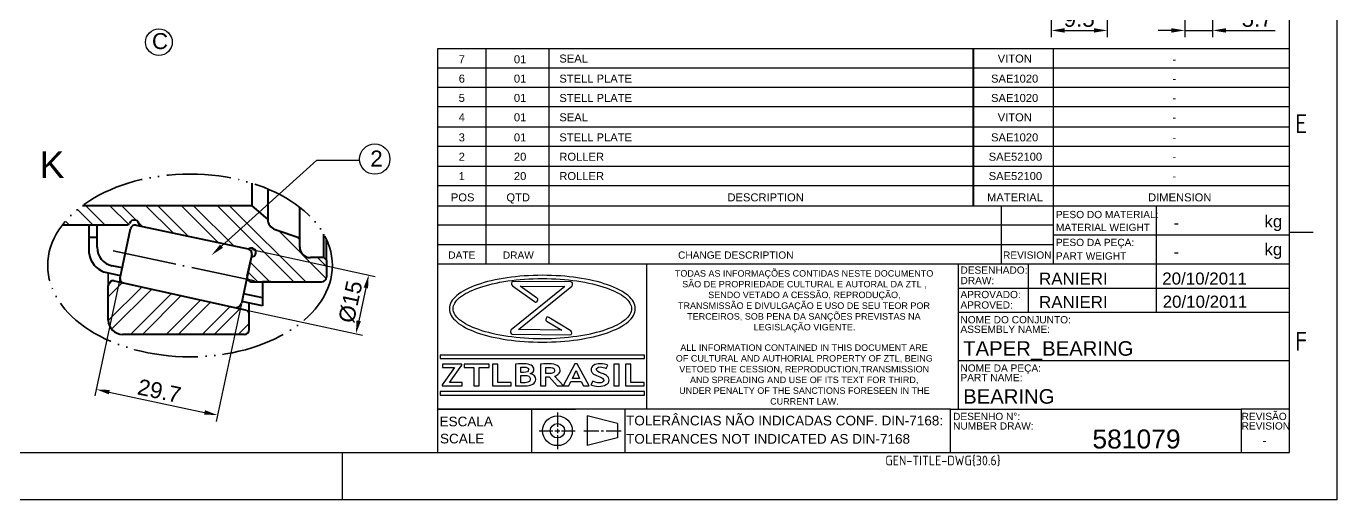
# Model space of a CAD drawing. Header units: millimetres. Extents: x 2961 to 3334, y 1131 to 1394.
# Drawn here: x 3088.7 to 3334.4, y 1130.7 to 1219.6 of the extents above; entities that cross this region are included whole.
import ezdxf
from ezdxf import colors
from ezdxf.entities.mleader import LeaderData, LeaderLine
from ezdxf.enums import TextEntityAlignment as Align
from ezdxf.math import Vec2, Vec3

# ---------------------------------------------------------------- set-up
doc = ezdxf.new("R2010")
doc.units = ezdxf.units.MM
doc.linetypes.add('ACAD_ISO04W100', pattern=[30, 24, -3, 0, -3])
doc.linetypes.add('ACAD_ISO05W100', pattern=[33, 24, -3, 0, -3, 0, -3])
for name, color, linetype, lineweight in [('AM_0', 7, 'Continuous', 40), ('AM_4', 1, 'ACAD_ISO04W100', 25), ('AM_5', 3, 'Continuous', 25), ('AM_BOR', 2, 'ACAD_ISO05W100', 35)]:
    doc.layers.add(name, color=color, linetype=linetype, lineweight=lineweight)
doc.styles.add('ACISOTS', font='isocp.shx', dxfattribs={"height": 1})
doc.styles.get("Standard").update_dxf_attribs({"font": 'arial.ttf'})
doc.dimstyles.new('ISO-25', dxfattribs={"dimtxt": 3, "dimasz": 2.5, "dimexe": 1.25, "dimexo": 0.625, "dimtad": 1, "dimtxsty": 'Standard', "dimcen": 2.5, "dimadec": 0, "dimazin": 0, "dimtfac": 1, "dimtmove": 0, "dimatfit": 3, "dimfxl": 1, "dimarcsym": 0})

# ---------------------------------------------------------------- blocks, each defined once
blk = doc.blocks.new('A3 ZTL')
for p, q in [((401.17, 9.78), (401.17, 280.82)), ((19.57, 9.78), (401.17, 9.78))]:
    blk.add_line(p, q)
at = {"layer": 'AM_BOR', "color": 135, "linetype": 'Continuous', "lineweight": 25}
for p, q in [((410.96, 290.61), (410.96, 0)), ((410.96, 0), (0, 0))]:
    blk.add_line(p, q, dxfattribs=at)
at = {"layer": 'AM_BOR', "color": 135, "lineweight": 25}
for p, q in [((406.07, 55.28), (401.17, 55.28)), ((205.48, 9.78), (205.48, 0))]:
    blk.add_line(p, q, dxfattribs=at)
at = {"layer": 'AM_BOR', "color": 135, "lineweight": 25, "style": 'ACISOTS'}
for s, p in [('E', (403.62, 77.79)), ('F', (403.62, 32.78))]:
    blk.add_text(s, height=3.91, dxfattribs=at).set_placement(p, align=Align.MIDDLE)
blk = doc.blocks.new('*D118')
at = {"layer": 'AM_5', "color": 0, "lineweight": -2}
for p, q in [((3106.25, 1172.19), (3101.59, 1150.24)), ((3129.01, 1167.36), (3124.34, 1145.41)), ((3104.29, 1150.94), (3122.16, 1147.15))]:
    blk.add_line(p, q, dxfattribs=at)
at = {"layer": 'AM_5', "color": 0}
for points in [[(3104.38, 1151.35), (3104.21, 1150.54), (3101.85, 1151.46)], [(3122.24, 1147.56), (3122.07, 1146.74), (3124.6, 1146.63)]]:
    blk.add_solid(points, dxfattribs=at)
at = {"layer": 'Defpoints', "color": 0}
for p in [(3106.38, 1172.8), (3129.14, 1167.97), (3124.6, 1146.63)]:
    blk.add_point(p, dxfattribs=at)
at = {"layer": 'AM_5', "color": 0, "insert": (3113.67, 1151.16), "char_height": 3, "attachment_point": 5, "rotation": 348}
blk.add_mtext('29.7', dxfattribs=at)
blk = doc.blocks.new('*D119')
at = {"layer": 'AM_5', "color": 0, "lineweight": -2}
for p, q in [((3131.01, 1177.72), (3154.15, 1172.68)), ((3152.4, 1170.51), (3151.06, 1164.34)), ((3128.6, 1166.67), (3151.75, 1161.63))]:
    blk.add_line(p, q, dxfattribs=at)
at = {"layer": 'AM_5', "color": 0}
for points in [[(3151.99, 1170.59), (3152.81, 1170.42), (3152.93, 1172.95)], [(3150.65, 1164.43), (3151.47, 1164.25), (3150.53, 1161.9)]]:
    blk.add_solid(points, dxfattribs=at)
at = {"layer": 'Defpoints', "color": 0}
for p in [(3130.4, 1177.85), (3127.99, 1166.8), (3150.53, 1161.9)]:
    blk.add_point(p, dxfattribs=at)
at = {"layer": 'AM_5', "color": 0, "insert": (3149.54, 1167.9), "char_height": 3, "attachment_point": 5, "rotation": 77.7195}
blk.add_mtext('%%C15', dxfattribs=at)
blk = doc.blocks.new('*D131')
at = {"layer": 'AM_5', "color": 0, "lineweight": -2}
for p, q in [((3280.9, 1239.22), (3280.9, 1217.59)), ((3291.41, 1238.15), (3291.41, 1217.59)), ((3283.4, 1218.84), (3288.91, 1218.84))]:
    blk.add_line(p, q, dxfattribs=at)
at = {"layer": 'AM_5', "color": 0}
for points in [[(3283.4, 1219.26), (3283.4, 1218.43), (3280.9, 1218.84)], [(3288.91, 1219.26), (3288.91, 1218.43), (3291.41, 1218.84)]]:
    blk.add_solid(points, dxfattribs=at)
at = {"layer": 'Defpoints', "color": 0}
for p in [(3280.9, 1239.85), (3291.41, 1238.77), (3291.41, 1218.84)]:
    blk.add_point(p, dxfattribs=at)
at = {"layer": 'AM_5', "color": 0, "insert": (3286.15, 1221), "char_height": 3, "attachment_point": 5}
blk.add_mtext('9.5', dxfattribs=at)
blk = doc.blocks.new('*D132')
at = {"layer": 'AM_5', "color": 0, "lineweight": -2}
for p, q in [((3305.95, 1242.48), (3305.95, 1217.59)), ((3311.16, 1231.15), (3311.16, 1217.59)), ((3303.45, 1218.84), (3300.95, 1218.84)), ((3305.95, 1218.84), (3311.16, 1218.84)), ((3313.66, 1218.84), (3322.87, 1218.84))]:
    blk.add_line(p, q, dxfattribs=at)
at = {"layer": 'AM_5', "color": 0}
for points in [[(3303.45, 1219.26), (3303.45, 1218.43), (3305.95, 1218.84)], [(3313.66, 1219.26), (3313.66, 1218.43), (3311.16, 1218.84)]]:
    blk.add_solid(points, dxfattribs=at)
at = {"layer": 'Defpoints', "color": 0}
for p in [(3305.95, 1243.11), (3311.16, 1231.78), (3311.16, 1218.84)]:
    blk.add_point(p, dxfattribs=at)
at = {"layer": 'AM_5', "color": 0, "insert": (3319.51, 1221), "char_height": 3, "attachment_point": 5}
blk.add_mtext('5.7', dxfattribs=at)

msp = doc.modelspace()

# ---------------------------------------------------------------- hatches: boundary and pattern name
at = {"layer": 'AM_5'}
h = msp.add_hatch(dxfattribs=at)
h.set_pattern_fill('ANSI32', color=256, scale=0.5, angle=90, style=0)
edge = h.paths.add_edge_path()
edge.add_arc((3040.186, 1183.544), 0.918, 15.58173, 191.09385, ccw=False)
edge.add_arc((3041.678, 1184.447), 0.895, 227.19205, 270)
edge.add_line((3041.678, 1183.552), (3053.678, 1183.552))
edge.add_ellipse((3029.72, 1175.997), major_axis=(26.688, 0), ratio=0.6427074, start_angle=26.13591, end_angle=40.47811)
edge.add_line((3050.02, 1187.131), (3012.155, 1187.131))
edge.add_arc((3012.155, 1185.131), 2, 90, 180)
edge.add_line((3010.155, 1185.131), (3010.155, 1173.71))
edge.add_arc((3011.049, 1173.71), 0.895, 180, 270)
edge.add_line((3011.049, 1172.815), (3018.131, 1172.815))
edge.add_arc((3018.131, 1173.71), 0.895, 270, 372)
edge.add_line((3019.006, 1173.896), (3018.351, 1176.98))
edge.add_arc((3017.476, 1176.794), 0.895, 12, 60.3402)
edge.add_arc((3018.196, 1178.358), 0.834, 60.68284, 250.56552, ccw=False)
edge.add_arc((3018.897, 1179.93), 0.895, 250.90815, 270.5207)
edge.add_line((3018.905, 1179.035), (3039.285, 1183.367))
edge = h.paths.add_edge_path()
edge.add_line((3133.996, 1183.379), (3130.996, 1185.937))
edge.add_line((3130.996, 1185.937), (3099.238, 1185.937))
edge.add_ellipse((3119.427, 1174.72), major_axis=(26.688, 0), ratio=0.6427074, start_angle=139.15731, end_angle=153.55561)
edge.add_line((3095.532, 1182.358), (3107.473, 1182.358))
edge.add_arc((3107.473, 1183.253), 0.895, 270, 312.80795)
edge.add_arc((3108.965, 1182.35), 0.918, -11.09385, 164.41827, ccw=False)
edge.add_line((3109.866, 1182.173), (3130.246, 1177.841))
edge.add_arc((3130.254, 1178.736), 0.895, 269.4793, 289.09185)
edge.add_arc((3130.955, 1177.164), 0.834, -70.56552, 119.31716, ccw=False)
edge.add_arc((3131.675, 1175.6), 0.895, 119.6598, 168)
edge.add_line((3130.8, 1175.786), (3130.144, 1172.702))
edge.add_arc((3131.02, 1172.516), 0.895, 168, 270)
edge.add_line((3131.02, 1171.621), (3144.101, 1171.621))
edge.add_arc((3144.101, 1172.516), 0.895, 270, 360)
edge.add_line((3144.996, 1172.516), (3144.996, 1175.687))
edge.add_line((3144.996, 1175.687), (3144.496, 1176.187))
edge.add_line((3144.496, 1176.187), (3141.996, 1176.187))
edge.add_arc((3141.996, 1178.187), 2, 180, 270, ccw=False)
edge.add_line((3139.996, 1178.187), (3139.996, 1179.937))
edge.add_line((3139.996, 1179.937), (3135.364, 1181.481))
edge.add_arc((3135.996, 1183.379), 2, 180, 251.56505, ccw=False)
h = msp.add_hatch(dxfattribs=at)
h.set_pattern_fill('ANSI32', color=256, scale=0.5, style=0)
h.paths.add_polyline_path([(3105.189, 1171.829, 0.4792589), (3104.101, 1170.955), (3104.101, 1164.463, 0.4142136), (3106.786, 1161.779), (3129.601, 1161.779, 0.4142136), (3130.496, 1162.674), (3130.496, 1165.534, 0.3520284), (3129.794, 1166.408)])
h.paths.add_polyline_path([(3045.049, 1172.149, 0.4792589), (3043.962, 1173.023), (3042.273, 1172.651, -0.0345365), (3042.162, 1172.627), (3019.357, 1167.602, 0.3520284), (3018.655, 1166.728), (3018.655, 1163.868, 0.4142136), (3019.549, 1162.973), (3042.365, 1162.973, 0.4142136), (3045.049, 1165.658)])

# ---------------------------------------------------------------- linework, layer by layer
at = {"color": 0}
for p, q in [((3165.845, 1215.36), (3165.845, 1139.611)), ((3174.92, 1215.36), (3174.92, 1175.003)), ((3186.717, 1215.36), (3186.717, 1175.003)), ((3281.322, 1175.003), (3281.322, 1215.36)), ((3165.845, 1185.893), (3325.565, 1185.893)), ((3271.505, 1185.893), (3271.505, 1175.003)), ((3300.608, 1185.893), (3300.608, 1180.448)), ((3325.565, 1139.611), (3325.565, 1185.893)), ((3281.322, 1182.263), (3165.845, 1182.263)), ((3281.322, 1180.448), (3325.565, 1180.448)), ((3300.608, 1180.448), (3300.608, 1175.003)), ((3165.845, 1178.633), (3281.322, 1178.633)), ((3165.845, 1175.003), (3262.04, 1175.003)), ((3205.001, 1175.003), (3205.001, 1147.778)), ((3262.04, 1175.003), (3325.565, 1175.003)), ((3263.425, 1175.003), (3263.425, 1157.761)), ((3276.582, 1175.003), (3276.582, 1165.928)), ((3300.608, 1175.003), (3300.608, 1165.928)), ((3263.425, 1170.466), (3325.565, 1170.466)), ((3263.425, 1165.928), (3325.565, 1165.928)), ((3263.425, 1157.761), (3263.425, 1147.778)), ((3263.425, 1156.853), (3325.565, 1156.853)), ((3165.845, 1147.778), (3191.696, 1147.778)), ((3262.04, 1147.778), (3165.845, 1147.778)), ((3206.103, 1147.778), (3165.845, 1147.778)), ((3183.481, 1147.778), (3183.481, 1139.611)), ((3200.957, 1147.778), (3200.957, 1139.611)), ((3262.04, 1139.611), (3262.04, 1147.778)), ((3262.04, 1147.778), (3316.49, 1147.778)), ((3325.565, 1147.778), (3316.49, 1147.778)), ((3316.49, 1147.778), (3316.49, 1139.611)), ((3188.317, 1147.123), (3188.317, 1144.43)), ((3199.599, 1145.041), (3193.89, 1146.488)), ((3193.89, 1146.488), (3193.89, 1140.901)), ((3184.904, 1143.694), (3187.467, 1143.694)), ((3187.855, 1143.694), (3188.757, 1143.694)), ((3188.317, 1144.056), (3188.317, 1143.251)), ((3188.317, 1142.891), (3188.317, 1140.265)), ((3189.104, 1143.694), (3191.65, 1143.694)), ((3193.267, 1143.694), (3196.074, 1143.694)), ((3196.507, 1143.694), (3196.958, 1143.694)), ((3197.481, 1143.694), (3200.261, 1143.694)), ((3199.599, 1145.041), (3199.599, 1142.348)), ((3199.599, 1142.348), (3193.89, 1140.901)), ((3165.845, 1139.611), (3325.565, 1139.611))]:
    msp.add_line(p, q, dxfattribs=at)
for p, q in [((3325.565, 1215.36), (3165.845, 1215.36)), ((3325.565, 1211.73), (3165.845, 1211.73)), ((3325.565, 1208.1), (3165.845, 1208.1)), ((3325.565, 1204.47), (3165.845, 1204.47)), ((3325.565, 1200.698), (3165.845, 1200.698)), ((3325.565, 1197.068), (3165.845, 1197.068)), ((3325.565, 1193.295), (3165.845, 1193.295)), ((3325.565, 1189.665), (3165.845, 1189.665))]:
    msp.add_line(p, q)
for radius in [2.794, 1.346]:
    msp.add_circle((3188.317, 1143.694), radius, dxfattribs=at)
for points, knots in [([(3185.49, 1172.873), (3187.817, 1172.873), (3190.041, 1172.71), (3192.072, 1172.415), (3192.072, 1172.415), (3194.183, 1172.109), (3196.087, 1171.659), (3197.684, 1171.102), (3197.684, 1171.102), (3199.323, 1170.53), (3200.646, 1169.84), (3201.55, 1169.067), (3201.55, 1169.067), (3202.431, 1168.314), (3202.917, 1167.482), (3202.917, 1166.602), (3202.917, 1166.602), (3202.917, 1165.723), (3202.431, 1164.89), (3201.55, 1164.138), (3201.55, 1164.138), (3200.646, 1163.365), (3199.323, 1162.675), (3197.684, 1162.102), (3197.684, 1162.102), (3196.087, 1161.545), (3194.183, 1161.095), (3192.072, 1160.789), (3192.072, 1160.789), (3190.041, 1160.494), (3187.817, 1160.331), (3185.49, 1160.331), (3185.49, 1160.331), (3183.164, 1160.331), (3180.94, 1160.494), (3178.909, 1160.789), (3178.909, 1160.789), (3176.798, 1161.095), (3174.894, 1161.545), (3173.297, 1162.102), (3173.297, 1162.102), (3171.658, 1162.675), (3170.335, 1163.365), (3169.431, 1164.138), (3169.431, 1164.138), (3168.55, 1164.89), (3168.064, 1165.723), (3168.064, 1166.602), (3168.064, 1166.602), (3168.064, 1167.482), (3168.55, 1168.314), (3169.431, 1169.067), (3169.431, 1169.067), (3170.335, 1169.84), (3171.658, 1170.53), (3173.297, 1171.102), (3173.297, 1171.102), (3174.894, 1171.659), (3176.798, 1172.109), (3178.909, 1172.415), (3178.909, 1172.415), (3180.94, 1172.71), (3183.164, 1172.873), (3185.49, 1172.873)], [0, 0, 0, 0, 0.0588235, 0.0588235, 0.0588235, 0.0588235, 0.1176471, 0.1176471, 0.1176471, 0.1176471, 0.1764706, 0.1764706, 0.1764706, 0.1764706, 0.2352941, 0.2352941, 0.2352941, 0.2352941, 0.2941176, 0.2941176, 0.2941176, 0.2941176, 0.3529412, 0.3529412, 0.3529412, 0.3529412, 0.4117647, 0.4117647, 0.4117647, 0.4117647, 0.4705882, 0.4705882, 0.4705882, 0.4705882, 0.5294118, 0.5294118, 0.5294118, 0.5294118, 0.5882353, 0.5882353, 0.5882353, 0.5882353, 0.6470588, 0.6470588, 0.6470588, 0.6470588, 0.7058824, 0.7058824, 0.7058824, 0.7058824, 0.7647059, 0.7647059, 0.7647059, 0.7647059, 0.8235294, 0.8235294, 0.8235294, 0.8235294, 0.8823529, 0.8823529, 0.8823529, 0.8823529, 1, 1, 1, 1]), ([(3185.49, 1172.255), (3183.205, 1172.255), (3181.024, 1172.096), (3179.034, 1171.808), (3179.034, 1171.808), (3176.968, 1171.508), (3175.108, 1171.07), (3173.551, 1170.527), (3173.551, 1170.527), (3172.037, 1169.998), (3170.817, 1169.374), (3169.986, 1168.688), (3169.986, 1168.688), (3169.197, 1168.037), (3168.761, 1167.332), (3168.761, 1166.602), (3168.761, 1166.602), (3168.761, 1165.872), (3169.197, 1165.167), (3169.986, 1164.516), (3169.986, 1164.516), (3170.817, 1163.83), (3172.037, 1163.206), (3173.551, 1162.678), (3173.551, 1162.678), (3175.108, 1162.134), (3176.968, 1161.696), (3179.034, 1161.397), (3179.034, 1161.397), (3181.023, 1161.109), (3183.204, 1160.95), (3185.49, 1160.95), (3185.49, 1160.95), (3187.777, 1160.95), (3189.958, 1161.109), (3191.947, 1161.397), (3191.947, 1161.397), (3194.013, 1161.696), (3195.873, 1162.134), (3197.43, 1162.678), (3197.43, 1162.678), (3198.944, 1163.206), (3200.164, 1163.83), (3200.995, 1164.516), (3200.995, 1164.516), (3201.784, 1165.167), (3202.22, 1165.872), (3202.22, 1166.602), (3202.22, 1166.602), (3202.22, 1167.332), (3201.784, 1168.037), (3200.995, 1168.688), (3200.995, 1168.688), (3200.164, 1169.374), (3198.944, 1169.998), (3197.43, 1170.527), (3197.43, 1170.527), (3195.873, 1171.07), (3194.013, 1171.508), (3191.947, 1171.808), (3191.947, 1171.808), (3189.957, 1172.096), (3187.776, 1172.255), (3185.49, 1172.255)], [0, 0, 0, 0, 0.0588235, 0.0588235, 0.0588235, 0.0588235, 0.1176471, 0.1176471, 0.1176471, 0.1176471, 0.1764706, 0.1764706, 0.1764706, 0.1764706, 0.2352941, 0.2352941, 0.2352941, 0.2352941, 0.2941176, 0.2941176, 0.2941176, 0.2941176, 0.3529412, 0.3529412, 0.3529412, 0.3529412, 0.4117647, 0.4117647, 0.4117647, 0.4117647, 0.4705882, 0.4705882, 0.4705882, 0.4705882, 0.5294118, 0.5294118, 0.5294118, 0.5294118, 0.5882353, 0.5882353, 0.5882353, 0.5882353, 0.6470588, 0.6470588, 0.6470588, 0.6470588, 0.7058824, 0.7058824, 0.7058824, 0.7058824, 0.7647059, 0.7647059, 0.7647059, 0.7647059, 0.8235294, 0.8235294, 0.8235294, 0.8235294, 0.8823529, 0.8823529, 0.8823529, 0.8823529, 1, 1, 1, 1]), ([(3184.041, 1167.938), (3184.041, 1167.938), (3179.866, 1170.929), (3179.866, 1170.929), (3179.866, 1170.929), (3179.555, 1171.152), (3179.681, 1171.717), (3180.048, 1171.714), (3180.048, 1171.714), (3180.048, 1171.714), (3190.83, 1171.628), (3190.83, 1171.628), (3190.83, 1171.628), (3191.184, 1171.625), (3191.316, 1171.091), (3191.027, 1170.856), (3191.027, 1170.856), (3191.027, 1170.856), (3180.988, 1162.677), (3180.988, 1162.677), (3180.988, 1162.677), (3180.988, 1162.677), (3189.124, 1162.547), (3189.124, 1162.547), (3189.124, 1162.547), (3189.124, 1162.547), (3186.388, 1164.195), (3186.388, 1164.195), (3186.388, 1164.195), (3186.208, 1164.304), (3186.028, 1164.412), (3186.185, 1164.788), (3186.185, 1164.788), (3186.342, 1165.164), (3186.522, 1165.056), (3186.702, 1164.947), (3186.702, 1164.947), (3186.702, 1164.947), (3190.804, 1162.476), (3190.804, 1162.476), (3190.804, 1162.476), (3191.14, 1162.274), (3191.021, 1161.671), (3190.643, 1161.677), (3190.643, 1161.677), (3190.643, 1161.677), (3179.861, 1161.851), (3179.861, 1161.851), (3179.861, 1161.851), (3179.507, 1161.857), (3179.378, 1162.388), (3179.667, 1162.623), (3179.667, 1162.623), (3179.667, 1162.623), (3189.694, 1170.792), (3189.694, 1170.792), (3189.694, 1170.792), (3189.694, 1170.792), (3181.337, 1170.86), (3181.337, 1170.86), (3181.337, 1170.86), (3181.337, 1170.86), (3184.402, 1168.663), (3184.402, 1168.663), (3184.402, 1168.663), (3184.572, 1168.541), (3184.743, 1168.418), (3184.563, 1168.056), (3184.563, 1168.056), (3184.383, 1167.693), (3184.212, 1167.815), (3184.041, 1167.938)], [0, 0, 0, 0, 0.0526316, 0.0526316, 0.0526316, 0.0526316, 0.1052632, 0.1052632, 0.1052632, 0.1052632, 0.1578947, 0.1578947, 0.1578947, 0.1578947, 0.2105263, 0.2105263, 0.2105263, 0.2105263, 0.2631579, 0.2631579, 0.2631579, 0.2631579, 0.3157895, 0.3157895, 0.3157895, 0.3157895, 0.3684211, 0.3684211, 0.3684211, 0.3684211, 0.4210526, 0.4210526, 0.4210526, 0.4210526, 0.4736842, 0.4736842, 0.4736842, 0.4736842, 0.5263158, 0.5263158, 0.5263158, 0.5263158, 0.5789474, 0.5789474, 0.5789474, 0.5789474, 0.6315789, 0.6315789, 0.6315789, 0.6315789, 0.6842105, 0.6842105, 0.6842105, 0.6842105, 0.7368421, 0.7368421, 0.7368421, 0.7368421, 0.7894737, 0.7894737, 0.7894737, 0.7894737, 0.8421053, 0.8421053, 0.8421053, 0.8421053, 0.8947368, 0.8947368, 0.8947368, 0.8947368, 1, 1, 1, 1]), ([(3166.397, 1157.911), (3166.397, 1157.911), (3204.584, 1157.911), (3204.584, 1157.911), (3204.584, 1157.911), (3204.584, 1157.911), (3204.659, 1157.911), (3204.659, 1157.911), (3204.659, 1157.911), (3204.659, 1157.911), (3204.659, 1157.836), (3204.659, 1157.836), (3204.659, 1157.836), (3204.659, 1157.836), (3204.659, 1157.339), (3204.659, 1157.339), (3204.659, 1157.339), (3204.659, 1157.339), (3204.659, 1157.264), (3204.659, 1157.264), (3204.659, 1157.264), (3204.659, 1157.264), (3204.584, 1157.264), (3204.584, 1157.264), (3204.584, 1157.264), (3204.584, 1157.264), (3166.397, 1157.264), (3166.397, 1157.264), (3166.397, 1157.264), (3166.397, 1157.264), (3166.322, 1157.264), (3166.322, 1157.264), (3166.322, 1157.264), (3166.322, 1157.264), (3166.322, 1157.339), (3166.322, 1157.339), (3166.322, 1157.339), (3166.322, 1157.339), (3166.322, 1157.836), (3166.322, 1157.836), (3166.322, 1157.836), (3166.322, 1157.836), (3166.322, 1157.911), (3166.322, 1157.911), (3166.322, 1157.911), (3166.322, 1157.911), (3166.397, 1157.911), (3166.397, 1157.911)], [0, 0, 0, 0, 0.0769231, 0.0769231, 0.0769231, 0.0769231, 0.1538462, 0.1538462, 0.1538462, 0.1538462, 0.2307692, 0.2307692, 0.2307692, 0.2307692, 0.3076923, 0.3076923, 0.3076923, 0.3076923, 0.3846154, 0.3846154, 0.3846154, 0.3846154, 0.4615385, 0.4615385, 0.4615385, 0.4615385, 0.5384615, 0.5384615, 0.5384615, 0.5384615, 0.6153846, 0.6153846, 0.6153846, 0.6153846, 0.6923077, 0.6923077, 0.6923077, 0.6923077, 0.7692308, 0.7692308, 0.7692308, 0.7692308, 0.8461538, 0.8461538, 0.8461538, 0.8461538, 1, 1, 1, 1]), ([(3166.702, 1152.1), (3166.702, 1152.1), (3166.702, 1152.335), (3166.702, 1152.335), (3166.702, 1152.335), (3166.702, 1152.335), (3169.038, 1155.566), (3169.038, 1155.566), (3169.038, 1155.566), (3169.038, 1155.566), (3166.741, 1155.566), (3166.741, 1155.566), (3166.741, 1155.566), (3166.741, 1155.566), (3166.741, 1156.215), (3166.741, 1156.215), (3166.741, 1156.215), (3166.741, 1156.215), (3170.393, 1156.215), (3170.393, 1156.215), (3170.393, 1156.215), (3170.393, 1156.215), (3170.393, 1155.979), (3170.393, 1155.979), (3170.393, 1155.979), (3170.393, 1155.979), (3168.049, 1152.749), (3168.049, 1152.749), (3168.049, 1152.749), (3168.049, 1152.749), (3170.476, 1152.749), (3170.476, 1152.749), (3170.476, 1152.749), (3170.476, 1152.749), (3170.476, 1152.1), (3170.476, 1152.1), (3170.476, 1152.1), (3170.476, 1152.1), (3166.702, 1152.1), (3166.702, 1152.1)], [0, 0, 0, 0, 0.0909091, 0.0909091, 0.0909091, 0.0909091, 0.1818182, 0.1818182, 0.1818182, 0.1818182, 0.2727273, 0.2727273, 0.2727273, 0.2727273, 0.3636364, 0.3636364, 0.3636364, 0.3636364, 0.4545455, 0.4545455, 0.4545455, 0.4545455, 0.5454545, 0.5454545, 0.5454545, 0.5454545, 0.6363636, 0.6363636, 0.6363636, 0.6363636, 0.7272727, 0.7272727, 0.7272727, 0.7272727, 0.8181818, 0.8181818, 0.8181818, 0.8181818, 1, 1, 1, 1]), ([(3173.634, 1155.566), (3173.634, 1155.566), (3173.634, 1152.1), (3173.634, 1152.1), (3173.634, 1152.1), (3173.634, 1152.1), (3172.64, 1152.1), (3172.64, 1152.1), (3172.64, 1152.1), (3172.64, 1152.1), (3172.64, 1155.566), (3172.64, 1155.566), (3172.64, 1155.566), (3172.64, 1155.566), (3170.858, 1155.566), (3170.858, 1155.566), (3170.858, 1155.566), (3170.858, 1155.566), (3170.858, 1156.215), (3170.858, 1156.215), (3170.858, 1156.215), (3170.858, 1156.215), (3175.495, 1156.215), (3175.495, 1156.215), (3175.495, 1156.215), (3175.495, 1156.215), (3175.495, 1155.566), (3175.495, 1155.566), (3175.495, 1155.566), (3175.495, 1155.566), (3173.634, 1155.566), (3173.634, 1155.566)], [0, 0, 0, 0, 0.1111111, 0.1111111, 0.1111111, 0.1111111, 0.2222222, 0.2222222, 0.2222222, 0.2222222, 0.3333333, 0.3333333, 0.3333333, 0.3333333, 0.4444444, 0.4444444, 0.4444444, 0.4444444, 0.5555556, 0.5555556, 0.5555556, 0.5555556, 0.6666667, 0.6666667, 0.6666667, 0.6666667, 0.7777778, 0.7777778, 0.7777778, 0.7777778, 1, 1, 1, 1]), ([(3176.145, 1152.1), (3176.145, 1152.1), (3176.145, 1156.215), (3176.145, 1156.215), (3176.145, 1156.215), (3176.145, 1156.215), (3177.139, 1156.215), (3177.139, 1156.215), (3177.139, 1156.215), (3177.139, 1156.215), (3177.139, 1152.749), (3177.139, 1152.749), (3177.139, 1152.749), (3177.139, 1152.749), (3179.671, 1152.749), (3179.671, 1152.749), (3179.671, 1152.749), (3179.671, 1152.749), (3179.671, 1152.1), (3179.671, 1152.1), (3179.671, 1152.1), (3179.671, 1152.1), (3176.145, 1152.1), (3176.145, 1152.1)], [0, 0, 0, 0, 0.1428571, 0.1428571, 0.1428571, 0.1428571, 0.2857143, 0.2857143, 0.2857143, 0.2857143, 0.4285714, 0.4285714, 0.4285714, 0.4285714, 0.5714286, 0.5714286, 0.5714286, 0.5714286, 0.7142857, 0.7142857, 0.7142857, 0.7142857, 1, 1, 1, 1]), ([(3182.186, 1152.1), (3182.186, 1152.1), (3180.472, 1152.1), (3180.472, 1152.1), (3180.472, 1152.1), (3180.472, 1152.1), (3180.472, 1156.212), (3180.472, 1156.212), (3180.472, 1156.212), (3181.228, 1156.238), (3181.756, 1156.252), (3182.059, 1156.252), (3182.059, 1156.252), (3182.641, 1156.252), (3183.095, 1156.161), (3183.423, 1155.977), (3183.423, 1155.977), (3183.75, 1155.795), (3183.913, 1155.534), (3183.913, 1155.196), (3183.913, 1155.196), (3183.913, 1154.87), (3183.678, 1154.612), (3183.21, 1154.423), (3183.21, 1154.423), (3183.906, 1154.245), (3184.254, 1153.877), (3184.254, 1153.321), (3184.254, 1153.321), (3184.254, 1152.947), (3184.061, 1152.65), (3183.677, 1152.429), (3183.677, 1152.429), (3183.292, 1152.21), (3182.795, 1152.1), (3182.186, 1152.1)], [0, 0, 0, 0, 0.1, 0.1, 0.1, 0.1, 0.2, 0.2, 0.2, 0.2, 0.3, 0.3, 0.3, 0.3, 0.4, 0.4, 0.4, 0.4, 0.5, 0.5, 0.5, 0.5, 0.6, 0.6, 0.6, 0.6, 0.7, 0.7, 0.7, 0.7, 0.8, 0.8, 0.8, 0.8, 1, 1, 1, 1]), ([(3181.467, 1155.628), (3181.467, 1155.628), (3181.467, 1154.642), (3181.467, 1154.642), (3181.467, 1154.642), (3181.619, 1154.635), (3181.78, 1154.631), (3181.948, 1154.631), (3181.948, 1154.631), (3182.595, 1154.631), (3182.919, 1154.81), (3182.919, 1155.167), (3182.919, 1155.167), (3182.919, 1155.484), (3182.625, 1155.642), (3182.037, 1155.642), (3182.037, 1155.642), (3181.882, 1155.642), (3181.691, 1155.637), (3181.467, 1155.628)], [0, 0, 0, 0, 0.1666667, 0.1666667, 0.1666667, 0.1666667, 0.3333333, 0.3333333, 0.3333333, 0.3333333, 0.5, 0.5, 0.5, 0.5, 0.6666667, 0.6666667, 0.6666667, 0.6666667, 1, 1, 1, 1]), ([(3188.29, 1152.1), (3188.29, 1152.1), (3186.796, 1153.799), (3186.796, 1153.799), (3186.796, 1153.799), (3186.646, 1153.801), (3186.436, 1153.807), (3186.165, 1153.819), (3186.165, 1153.819), (3186.165, 1153.819), (3186.165, 1152.1), (3186.165, 1152.1), (3186.165, 1152.1), (3186.165, 1152.1), (3185.132, 1152.1), (3185.132, 1152.1), (3185.132, 1152.1), (3185.132, 1152.1), (3185.132, 1156.215), (3185.132, 1156.215), (3185.132, 1156.215), (3185.188, 1156.215), (3185.404, 1156.222), (3185.78, 1156.236), (3185.78, 1156.236), (3186.154, 1156.251), (3186.455, 1156.257), (3186.685, 1156.257), (3186.685, 1156.257), (3188.108, 1156.257), (3188.819, 1155.853), (3188.819, 1155.044), (3188.819, 1155.044), (3188.819, 1154.8), (3188.72, 1154.578), (3188.524, 1154.378), (3188.524, 1154.378), (3188.328, 1154.178), (3188.08, 1154.037), (3187.783, 1153.954), (3187.783, 1153.954), (3187.783, 1153.954), (3189.437, 1152.1), (3189.437, 1152.1), (3189.437, 1152.1), (3189.437, 1152.1), (3188.29, 1152.1), (3188.29, 1152.1)], [0, 0, 0, 0, 0.0769231, 0.0769231, 0.0769231, 0.0769231, 0.1538462, 0.1538462, 0.1538462, 0.1538462, 0.2307692, 0.2307692, 0.2307692, 0.2307692, 0.3076923, 0.3076923, 0.3076923, 0.3076923, 0.3846154, 0.3846154, 0.3846154, 0.3846154, 0.4615385, 0.4615385, 0.4615385, 0.4615385, 0.5384615, 0.5384615, 0.5384615, 0.5384615, 0.6153846, 0.6153846, 0.6153846, 0.6153846, 0.6923077, 0.6923077, 0.6923077, 0.6923077, 0.7692308, 0.7692308, 0.7692308, 0.7692308, 0.8461538, 0.8461538, 0.8461538, 0.8461538, 1, 1, 1, 1]), ([(3186.165, 1155.581), (3186.165, 1155.581), (3186.165, 1154.437), (3186.165, 1154.437), (3186.165, 1154.437), (3186.348, 1154.426), (3186.489, 1154.42), (3186.586, 1154.42), (3186.586, 1154.42), (3187.001, 1154.42), (3187.305, 1154.463), (3187.497, 1154.55), (3187.497, 1154.55), (3187.69, 1154.636), (3187.787, 1154.803), (3187.787, 1155.052), (3187.787, 1155.052), (3187.787, 1155.254), (3187.684, 1155.396), (3187.476, 1155.476), (3187.476, 1155.476), (3187.27, 1155.557), (3186.945, 1155.597), (3186.501, 1155.597), (3186.501, 1155.597), (3186.394, 1155.597), (3186.282, 1155.592), (3186.165, 1155.581)], [0, 0, 0, 0, 0.125, 0.125, 0.125, 0.125, 0.25, 0.25, 0.25, 0.25, 0.375, 0.375, 0.375, 0.375, 0.5, 0.5, 0.5, 0.5, 0.625, 0.625, 0.625, 0.625, 0.75, 0.75, 0.75, 0.75, 1, 1, 1, 1]), ([(3193.184, 1152.1), (3193.184, 1152.1), (3192.776, 1152.934), (3192.776, 1152.934), (3192.776, 1152.934), (3192.776, 1152.934), (3190.856, 1152.934), (3190.856, 1152.934), (3190.856, 1152.934), (3190.856, 1152.934), (3190.466, 1152.1), (3190.466, 1152.1), (3190.466, 1152.1), (3190.466, 1152.1), (3189.362, 1152.1), (3189.362, 1152.1), (3189.362, 1152.1), (3189.362, 1152.1), (3191.595, 1156.272), (3191.595, 1156.272), (3191.595, 1156.272), (3191.595, 1156.272), (3192.03, 1156.272), (3192.03, 1156.272), (3192.03, 1156.272), (3192.03, 1156.272), (3194.282, 1152.1), (3194.282, 1152.1), (3194.282, 1152.1), (3194.282, 1152.1), (3193.184, 1152.1), (3193.184, 1152.1)], [0, 0, 0, 0, 0.1111111, 0.1111111, 0.1111111, 0.1111111, 0.2222222, 0.2222222, 0.2222222, 0.2222222, 0.3333333, 0.3333333, 0.3333333, 0.3333333, 0.4444444, 0.4444444, 0.4444444, 0.4444444, 0.5555556, 0.5555556, 0.5555556, 0.5555556, 0.6666667, 0.6666667, 0.6666667, 0.6666667, 0.7777778, 0.7777778, 0.7777778, 0.7777778, 1, 1, 1, 1]), ([(3191.812, 1155.013), (3191.812, 1155.013), (3191.139, 1153.493), (3191.139, 1153.493), (3191.139, 1153.493), (3191.139, 1153.493), (3192.484, 1153.493), (3192.484, 1153.493), (3192.484, 1153.493), (3192.484, 1153.493), (3191.812, 1155.013), (3191.812, 1155.013)], [0, 0, 0, 0, 0.25, 0.25, 0.25, 0.25, 0.5, 0.5, 0.5, 0.5, 1, 1, 1, 1]), ([(3194.606, 1152.327), (3194.606, 1152.327), (3194.974, 1152.982), (3194.974, 1152.982), (3194.974, 1152.982), (3195.366, 1152.779), (3195.752, 1152.679), (3196.132, 1152.679), (3196.132, 1152.679), (3196.717, 1152.679), (3197.008, 1152.828), (3197.008, 1153.127), (3197.008, 1153.127), (3197.008, 1153.268), (3196.938, 1153.402), (3196.801, 1153.529), (3196.801, 1153.529), (3196.664, 1153.657), (3196.38, 1153.8), (3195.951, 1153.958), (3195.951, 1153.958), (3195.521, 1154.116), (3195.232, 1154.247), (3195.083, 1154.348), (3195.083, 1154.348), (3194.934, 1154.451), (3194.819, 1154.572), (3194.738, 1154.713), (3194.738, 1154.713), (3194.659, 1154.853), (3194.618, 1155.008), (3194.618, 1155.179), (3194.618, 1155.179), (3194.618, 1155.497), (3194.777, 1155.761), (3195.095, 1155.971), (3195.095, 1155.971), (3195.412, 1156.181), (3195.819, 1156.285), (3196.316, 1156.285), (3196.316, 1156.285), (3196.963, 1156.285), (3197.438, 1156.196), (3197.742, 1156.019), (3197.742, 1156.019), (3197.742, 1156.019), (3197.439, 1155.39), (3197.439, 1155.39), (3197.439, 1155.39), (3197.091, 1155.573), (3196.722, 1155.665), (3196.335, 1155.665), (3196.335, 1155.665), (3196.106, 1155.665), (3195.928, 1155.62), (3195.802, 1155.532), (3195.802, 1155.532), (3195.675, 1155.442), (3195.613, 1155.326), (3195.613, 1155.184), (3195.613, 1155.184), (3195.613, 1154.948), (3195.967, 1154.703), (3196.679, 1154.448), (3196.679, 1154.448), (3197.053, 1154.314), (3197.323, 1154.189), (3197.489, 1154.076), (3197.489, 1154.076), (3197.655, 1153.963), (3197.781, 1153.83), (3197.868, 1153.68), (3197.868, 1153.68), (3197.955, 1153.529), (3197.998, 1153.361), (3197.998, 1153.175), (3197.998, 1153.175), (3197.998, 1152.842), (3197.819, 1152.567), (3197.46, 1152.353), (3197.46, 1152.353), (3197.103, 1152.137), (3196.623, 1152.03), (3196.021, 1152.03), (3196.021, 1152.03), (3195.499, 1152.03), (3195.028, 1152.128), (3194.606, 1152.327)], [0, 0, 0, 0, 0.0434783, 0.0434783, 0.0434783, 0.0434783, 0.0869565, 0.0869565, 0.0869565, 0.0869565, 0.1304348, 0.1304348, 0.1304348, 0.1304348, 0.173913, 0.173913, 0.173913, 0.173913, 0.2173913, 0.2173913, 0.2173913, 0.2173913, 0.2608696, 0.2608696, 0.2608696, 0.2608696, 0.3043478, 0.3043478, 0.3043478, 0.3043478, 0.3478261, 0.3478261, 0.3478261, 0.3478261, 0.3913043, 0.3913043, 0.3913043, 0.3913043, 0.4347826, 0.4347826, 0.4347826, 0.4347826, 0.4782609, 0.4782609, 0.4782609, 0.4782609, 0.5217391, 0.5217391, 0.5217391, 0.5217391, 0.5652174, 0.5652174, 0.5652174, 0.5652174, 0.6086957, 0.6086957, 0.6086957, 0.6086957, 0.6521739, 0.6521739, 0.6521739, 0.6521739, 0.6956522, 0.6956522, 0.6956522, 0.6956522, 0.7391304, 0.7391304, 0.7391304, 0.7391304, 0.7826087, 0.7826087, 0.7826087, 0.7826087, 0.826087, 0.826087, 0.826087, 0.826087, 0.8695652, 0.8695652, 0.8695652, 0.8695652, 0.9130435, 0.9130435, 0.9130435, 0.9130435, 1, 1, 1, 1]), ([(3198.896, 1152.1), (3198.896, 1152.1), (3198.896, 1156.215), (3198.896, 1156.215), (3198.896, 1156.215), (3198.896, 1156.215), (3199.89, 1156.215), (3199.89, 1156.215), (3199.89, 1156.215), (3199.89, 1156.215), (3199.89, 1152.1), (3199.89, 1152.1), (3199.89, 1152.1), (3199.89, 1152.1), (3198.896, 1152.1), (3198.896, 1152.1)], [0, 0, 0, 0, 0.2, 0.2, 0.2, 0.2, 0.4, 0.4, 0.4, 0.4, 0.6, 0.6, 0.6, 0.6, 1, 1, 1, 1]), ([(3201.056, 1152.1), (3201.056, 1152.1), (3201.056, 1156.215), (3201.056, 1156.215), (3201.056, 1156.215), (3201.056, 1156.215), (3202.05, 1156.215), (3202.05, 1156.215), (3202.05, 1156.215), (3202.05, 1156.215), (3202.05, 1152.749), (3202.05, 1152.749), (3202.05, 1152.749), (3202.05, 1152.749), (3204.582, 1152.749), (3204.582, 1152.749), (3204.582, 1152.749), (3204.582, 1152.749), (3204.582, 1152.1), (3204.582, 1152.1), (3204.582, 1152.1), (3204.582, 1152.1), (3201.056, 1152.1), (3201.056, 1152.1)], [0, 0, 0, 0, 0.1428571, 0.1428571, 0.1428571, 0.1428571, 0.2857143, 0.2857143, 0.2857143, 0.2857143, 0.4285714, 0.4285714, 0.4285714, 0.4285714, 0.5714286, 0.5714286, 0.5714286, 0.5714286, 0.7142857, 0.7142857, 0.7142857, 0.7142857, 1, 1, 1, 1]), ([(3181.467, 1154.072), (3181.467, 1154.072), (3181.467, 1152.712), (3181.467, 1152.712), (3181.467, 1152.712), (3181.668, 1152.699), (3181.831, 1152.692), (3181.956, 1152.692), (3181.956, 1152.692), (3182.4, 1152.692), (3182.722, 1152.748), (3182.922, 1152.858), (3182.922, 1152.858), (3183.121, 1152.968), (3183.222, 1153.152), (3183.222, 1153.409), (3183.222, 1153.409), (3183.222, 1153.643), (3183.129, 1153.813), (3182.943, 1153.92), (3182.943, 1153.92), (3182.756, 1154.027), (3182.431, 1154.08), (3181.968, 1154.08), (3181.968, 1154.08), (3181.871, 1154.08), (3181.704, 1154.078), (3181.467, 1154.072)], [0, 0, 0, 0, 0.125, 0.125, 0.125, 0.125, 0.25, 0.25, 0.25, 0.25, 0.375, 0.375, 0.375, 0.375, 0.5, 0.5, 0.5, 0.5, 0.625, 0.625, 0.625, 0.625, 0.75, 0.75, 0.75, 0.75, 1, 1, 1, 1]), ([(3166.397, 1151.05), (3166.397, 1151.05), (3204.584, 1151.05), (3204.584, 1151.05), (3204.584, 1151.05), (3204.584, 1151.05), (3204.659, 1151.05), (3204.659, 1151.05), (3204.659, 1151.05), (3204.659, 1151.05), (3204.659, 1150.975), (3204.659, 1150.975), (3204.659, 1150.975), (3204.659, 1150.975), (3204.659, 1150.478), (3204.659, 1150.478), (3204.659, 1150.478), (3204.659, 1150.478), (3204.659, 1150.403), (3204.659, 1150.403), (3204.659, 1150.403), (3204.659, 1150.403), (3204.584, 1150.403), (3204.584, 1150.403), (3204.584, 1150.403), (3204.584, 1150.403), (3166.397, 1150.403), (3166.397, 1150.403), (3166.397, 1150.403), (3166.397, 1150.403), (3166.322, 1150.403), (3166.322, 1150.403), (3166.322, 1150.403), (3166.322, 1150.403), (3166.322, 1150.478), (3166.322, 1150.478), (3166.322, 1150.478), (3166.322, 1150.478), (3166.322, 1150.975), (3166.322, 1150.975), (3166.322, 1150.975), (3166.322, 1150.975), (3166.322, 1151.05), (3166.322, 1151.05), (3166.322, 1151.05), (3166.322, 1151.05), (3166.397, 1151.05), (3166.397, 1151.05)], [0, 0, 0, 0, 0.0769231, 0.0769231, 0.0769231, 0.0769231, 0.1538462, 0.1538462, 0.1538462, 0.1538462, 0.2307692, 0.2307692, 0.2307692, 0.2307692, 0.3076923, 0.3076923, 0.3076923, 0.3076923, 0.3846154, 0.3846154, 0.3846154, 0.3846154, 0.4615385, 0.4615385, 0.4615385, 0.4615385, 0.5384615, 0.5384615, 0.5384615, 0.5384615, 0.6153846, 0.6153846, 0.6153846, 0.6153846, 0.6923077, 0.6923077, 0.6923077, 0.6923077, 0.7692308, 0.7692308, 0.7692308, 0.7692308, 0.8461538, 0.8461538, 0.8461538, 0.8461538, 1, 1, 1, 1])]:
    msp.add_open_spline(points, degree=3, knots=knots)
at = {"layer": 'AM_0'}
for p, q in [((3266.33, 1185.893), (3266.33, 1215.36)), ((3130.996, 1190.177), (3130.996, 1185.937)), ((3133.996, 1189.091), (3133.996, 1183.379)), ((3130.996, 1185.937), (3133.996, 1183.379)), ((3139.996, 1178.187), (3139.996, 1185.649)), ((3139.996, 1179.937), (3139.996, 1185.649)), ((3139.996, 1179.937), (3139.996, 1185.649)), ((3100.522, 1176.948), (3100.522, 1182.358)), ((3102.002, 1178.147), (3102.002, 1182.358)), ((3102.002, 1179.968), (3100.522, 1179.968)), ((3135.364, 1181.481), (3139.996, 1179.937)), ((3144.496, 1176.187), (3144.496, 1180.603)), ((3144.996, 1175.687), (3144.996, 1179.635)), ((3106.691, 1174.252), (3104.836, 1174.646)), ((3130.144, 1172.702), (3130.8, 1175.786)), ((3144.496, 1176.187), (3141.996, 1176.187)), ((3106.383, 1172.804), (3103.357, 1173.447)), ((3132.995, 1171.621), (3132.995, 1167.148)), ((3134.561, 1171.621), (3133.218, 1171.621)), ((3132.995, 1167.148), (3129.138, 1167.967)), ((3132.995, 1168.661), (3129.446, 1169.415))]:
    msp.add_line(p, q, dxfattribs=at)
at = {"layer": 'AM_0', "lineweight": 40}
for p, q in [((3130.996, 1185.937), (3099.238, 1185.937)), ((3095.532, 1182.358), (3107.473, 1182.358)), ((3109.314, 1182.291), (3130.319, 1177.826)), ((3106.3, 1172.412), (3108.253, 1181.601)), ((3131.008, 1176.765), (3129.055, 1167.575)), ((3144.496, 1176.187), (3144.996, 1175.687)), ((3144.996, 1175.687), (3144.996, 1172.516)), ((3104.101, 1164.463), (3104.101, 1170.955)), ((3105.189, 1171.829), (3129.794, 1166.408)), ((3131.02, 1171.621), (3144.101, 1171.621)), ((3133.889, 1171.621), (3132.995, 1171.621)), ((3130.496, 1165.534), (3130.496, 1167.679)), ((3130.496, 1162.674), (3130.496, 1165.534)), ((3129.601, 1161.779), (3106.786, 1161.779))]:
    msp.add_line(p, q, dxfattribs=at)
at = {"layer": 'AM_0', "lineweight": 35}
msp.add_line((3104.101, 1170.955), (3104.101, 1173.289), dxfattribs=at)
at = {"layer": 'AM_0', "lineweight": 40}
for centre, radius, start, end in [((3107.473, 1183.253), 0.895, 270, 312.80795), ((3108.965, 1182.35), 0.918, 348.90615, 164.41827), ((3109.128, 1181.415), 0.895, 78, 168), ((3130.133, 1176.951), 0.895, 348, 78), ((3130.955, 1177.164), 0.834, 289.43448, 119.31716), ((3107.111, 1172.25), 0.827, 168.73017, 261.53008), ((3144.101, 1172.516), 0.895, 270, 0), ((3104.996, 1170.955), 0.895, 77.57406, 180), ((3128.039, 1167.858), 1.055, 267.54766, 344.4436), ((3106.786, 1164.463), 2.684, 180, 270), ((3129.601, 1162.674), 0.895, 270, 0)]:
    msp.add_arc(centre, radius, start, end, dxfattribs=at)
at = {"layer": 'AM_0'}
for centre, radius, start, end in [((3135.996, 1183.379), 2, 180, 251.56505), ((3105.58, 1178.147), 3.579, 180, 258), ((3141.996, 1178.187), 2, 180, 270), ((3104.844, 1177.55), 4.364, 187.92476, 250.07524), ((3131.02, 1172.516), 0.895, 168, 270)]:
    msp.add_arc(centre, radius, start, end, dxfattribs=at)
at = {"layer": 'AM_0', "lineweight": 35}
for centre, start, end in [((3130.254, 1178.736), 269.4793, 289.09185), ((3131.675, 1175.6), 119.6598, 168), ((3129.601, 1165.534), 0, 77.57406)]:
    msp.add_arc(centre, 0.895, start, end, dxfattribs=at)
at = {"layer": 'AM_4', "linetype": 'ACAD_ISO04W100', "lineweight": 35, "ltscale": 0.5}
msp.add_line((3105.027, 1177.485), (3132.281, 1171.692), dxfattribs=at)
at = {"layer": 'AM_5'}
for centre, radius in [((3113.596, 1216.642), 2.506), ((3154.067, 1194.69), 2.851)]:
    msp.add_circle(centre, radius, dxfattribs=at)
at = {"layer": 'AM_BOR', "ltscale": 0.5}
msp.add_ellipse((3119.427, 1174.72), major_axis=(26.688, 0), ratio=0.6427074, dxfattribs=at)

# ---------------------------------------------------------------- block references
at = {"color": 0, "lineweight": 0, "xscale": 0.9075000000000002, "yscale": 0.9075000000000002, "zscale": 0.9075000000000002}
msp.add_blockref('A3 ZTL', (2961.499, 1130.731), dxfattribs=at)

# ---------------------------------------------------------------- texts
for s, p in [('7', (3169.803, 1212.677)), ('01', (3180.153, 1212.677)), ('SEAL', (3188.672, 1212.819)), ('VITON', (3270.866, 1212.819)), ('-', (3303.653, 1212.677)), ('6', (3169.803, 1209.047)), ('01', (3180.153, 1209.047)), ('STELL PLATE', (3188.672, 1209.047)), ('SAE1020', (3269.616, 1209.047)), ('-', (3303.653, 1209.047)), ('5', (3169.803, 1205.417)), ('01', (3180.153, 1205.417)), ('STELL PLATE', (3188.672, 1205.417)), ('SAE1020', (3269.616, 1205.417)), ('-', (3303.653, 1205.417)), ('4', (3169.803, 1201.787)), ('01', (3180.153, 1201.787)), ('SEAL', (3188.672, 1201.787)), ('VITON', (3270.866, 1201.787)), ('-', (3303.653, 1201.787)), ('3', (3169.803, 1198.015)), ('01', (3180.153, 1198.015)), ('STELL PLATE', (3188.672, 1198.015)), ('SAE1020', (3269.616, 1198.015)), ('-', (3303.653, 1198.015)), ('2', (3169.803, 1194.385)), ('20', (3180.153, 1194.385)), ('ROLLER', (3188.672, 1194.385)), ('SAE52100', (3269.178, 1194.385)), ('-', (3303.653, 1194.385)), ('1', (3169.803, 1190.755)), ('20', (3180.153, 1190.755)), ('ROLLER', (3188.672, 1190.755)), ('SAE52100', (3269.178, 1190.755)), ('-', (3303.653, 1190.755)), ('POS', (3168.333, 1186.755)), ('QTD', (3178.75, 1186.755)), ('DESCRIPTION', (3220.193, 1186.755)), ('MATERIAL', (3268.866, 1186.755)), ('DIMENSION', (3299.06, 1186.755))]:
    msp.add_text(s, height=1.5).set_placement(p)
at = {"color": 0}
for s, height, p in [('PESO DO MATERIAL:', 1.36125, (3281.779, 1183.604)), ('MATERIAL WEIGHT', 1.36125, (3281.779, 1181.193)), ('kg', 2.2687, (3320.875, 1181.864)), ('PESO DA PEÇA:', 1.36125, (3281.779, 1178.373)), ('DATE', 1.3613, (3167.855, 1175.992)), ('DRAW', 1.3613, (3178.081, 1175.992)), ('CHANGE DESCRIPTION', 1.36125, (3210.927, 1175.992)), ('REVISION', 1.3613, (3271.864, 1175.992)), ('PART WEIGHT', 1.36125, (3281.779, 1175.832)), ('kg', 2.2687, (3320.875, 1176.63)), ('DESENHADO:', 1.3613, (3263.882, 1173.17)), ('DRAW:', 1.3613, (3263.882, 1171.212)), ('APROVADO:', 1.3613, (3263.882, 1168.586)), ('APROVED:', 1.3613, (3263.882, 1166.628)), ('NOME DO CONJUNTO:', 1.36125, (3263.882, 1163.858)), ('ASSEMBLY NAME:', 1.36125, (3263.882, 1162.066)), ('NOME DA PEÇA:', 1.36125, (3263.882, 1154.783)), ('PART NAME:', 1.3613, (3263.882, 1152.991)), ('ESCALA', 1.815, (3166.215, 1144.527)), ('TOLERÂNCIAS NÃO INDICADAS CONF. DIN-7168:', 1.815, (3201.183, 1144.696)), ('DESENHO N%%d:', 1.36125, (3262.497, 1145.708)), ('NUMBER DRAW:', 1.36125, (3262.497, 1143.916)), ('REVISÃO', 1.3613, (3316.603, 1145.708)), ('REVISION', 1.3613, (3316.603, 1143.916)), ('SCALE', 1.815, (3166.299, 1141.32)), ('TOLERANCES NOT INDICATED AS DIN-7168', 1.815, (3201.183, 1141.271))]:
    msp.add_text(s, height=height, dxfattribs=at).set_placement(p)
at = {"color": 0, "char_height": 1.21, "attachment_point": 1}
for s, insert in [('\\pi-0.030453;TODAS AS INFORMAÇÕES CONTIDAS NESTE DOCUMENTO \\P\\pi1.3368;SÃO DE PROPRIEDADE CULTURAL E AUTORAL DA ZTL , \\P\\pi6.2214;SENDO VETADO A CESSÃO, REPRODUÇÃO, \\P\\pi0.5502;TRANSMISSÃO E DIVULGAÇÃO E USO DE SEU TEOR POR \\P\\pi2.2748;TERCEIROS, SOB PENA DA SANÇÕES PREVISTAS NA \\P\\pi14.743;LEGISLAÇÃO VIGENTE.', (3210.371, 1173.837)), ('\\pi0.99054;ALL INFORMATION CONTAINED IN THIS DOCUMENT ARE \\P\\pi0.14494;OF CULTURAL AND AUTHORIAL PROPERTY OF ZTL, BEING  \\P\\pi0.78254;VETOED THE CESSION, REPRODUCTION,TRANSMISSION \\P\\pi2.8043;AND SPREADING AND USE OF ITS TEXT FOR THIRD, \\P\\pi0.77387;UNDER PENALTY OF THE SANCTIONS FORESEEN IN THE \\P\\pi17.825;CURRENT LAW.', (3210.371, 1159.904))]:
    msp.add_mtext_dynamic_manual_height_columns(s, width=48.28462, gutter_width=12.5, heights=[0], dxfattribs=dict(at, insert=insert))
at = {"color": 0}
for p in [(3303.84, 1182.741), (3303.84, 1177.342)]:
    msp.add_attdef('-', text='', height=2.269, dxfattribs=at).set_placement(p, align=Align.MIDDLE_LEFT)
for tag, p, height in [('RANIERI', (3278.628, 1171.105), 2.269), ('20/10/2011', (3301.724, 1171.132), 2.269), ('RANIERI', (3278.626, 1166.715), 2.269), ('20/10/2011', (3301.797, 1166.79), 2.269), ('TAPER_BEARING', (3264.395, 1157.783), 2.723), ('BEARING', (3264.395, 1148.777), 2.723), ('581079', (3288.619, 1140.37), 3.549)]:
    msp.add_attdef(tag, p, '', height=height, dxfattribs=at)
msp.add_attdef('-', text='', height=1.775, dxfattribs=at).set_placement((3320.899, 1141.869), align=Align.MIDDLE_CENTER)
at = {"color": 0, "style": 'ACISOTS'}
msp.add_attdef('GEN-TITLE-DWG{30.6}', (3249.791, 1137.202), '', height=1.815, dxfattribs=at)
at = {"layer": 'AM_5', "attachment_point": 1}
for s, width, insert, char_height in [('C', 18.23779, (3112.287, 1218.339), 3), ('K', 12.46166, (3091.224, 1196.15), 5)]:
    msp.add_mtext_dynamic_manual_height_columns(s, width=width, gutter_width=12.5, heights=[0], dxfattribs=dict(at, insert=insert, char_height=char_height))

# ---------------------------------------------------------------- dimensions: what is measured, and where the dimension line sits
at = {"layer": 'AM_5'}
for base, p1, p2, text, picture, middle in [((3311.158, 1218.845), (3305.947, 1243.106), (3311.158, 1231.776), '5.7', '*D132', (3319.514, 1220.995)), ((3291.406, 1218.845), (3280.903, 1239.849), (3291.406, 1238.772), '9.5', '*D131', (3286.155, 1221.002))]:
    dim = msp.add_linear_dim(base=base, p1=p1, p2=p2, text=text, dimstyle='ISO-25', dxfattribs=at)
    dim.commit()
    dim.dimension.update_dxf_attribs({"geometry": picture, "text_midpoint": middle})
for p1, p2, distance, text, picture, middle in [((3130.399, 1177.853), (3127.994, 1166.804), 23.062, '%%C15', '*D119', (3149.541, 1167.9)), ((3106.383, 1172.804), (3129.138, 1167.967), -21.816, '29.7', '*D118', (3113.673, 1151.156))]:
    dim = msp.add_aligned_dim(p1=p1, p2=p2, distance=distance, text=text, dimstyle='ISO-25', dxfattribs=at)
    dim.commit()
    dim.dimension.update_dxf_attribs({"geometry": picture, "text_midpoint": middle})

# ---------------------------------------------------------------- leaders
ml = msp.add_multileader_mtext('Standard', dxfattribs=at)
ml.set_content('2', color=256)
ml.set_leader_properties()
ml.build(insert=Vec2(0, 0))
ml.multileader.update_dxf_attribs({"arrow_head_size": 2.5})
ctx = ml.context
ctx.base_point, ctx.char_height, ctx.arrow_head_size, ctx.plane_origin = Vec3(3151.223, 1194.492), 3, 2.5, Vec3(3123.478, 1176.67)
notes = []
notes.append((ctx, [(0, (1, 1, 0), (3143.223, 1194.492), (1, 0), 8, [(0, [(3123.478, 1176.67)], 0, [])])]))
ctx.mtext.insert, ctx.mtext.flow_direction = Vec3(3153.223, 1196.292), 5
for ctx, leaders in notes:
    for number, flags, end, landing, length, lines in leaders:
        leader = LeaderData()
        leader.index, (leader.has_last_leader_line, leader.has_dogleg_vector, leader.attachment_direction) = number, flags
        leader.last_leader_point, leader.dogleg_vector, leader.dogleg_length = Vec3(end), Vec3(landing), length
        for number, points, colour, breaks in lines:
            line = LeaderLine()
            line.index, line.vertices, line.color, line.breaks = number, Vec3.list(points), colors.encode_raw_color(colour), breaks
            leader.lines.append(line)
        ctx.leaders.append(leader)

doc.saveas('drawing.dxf')
